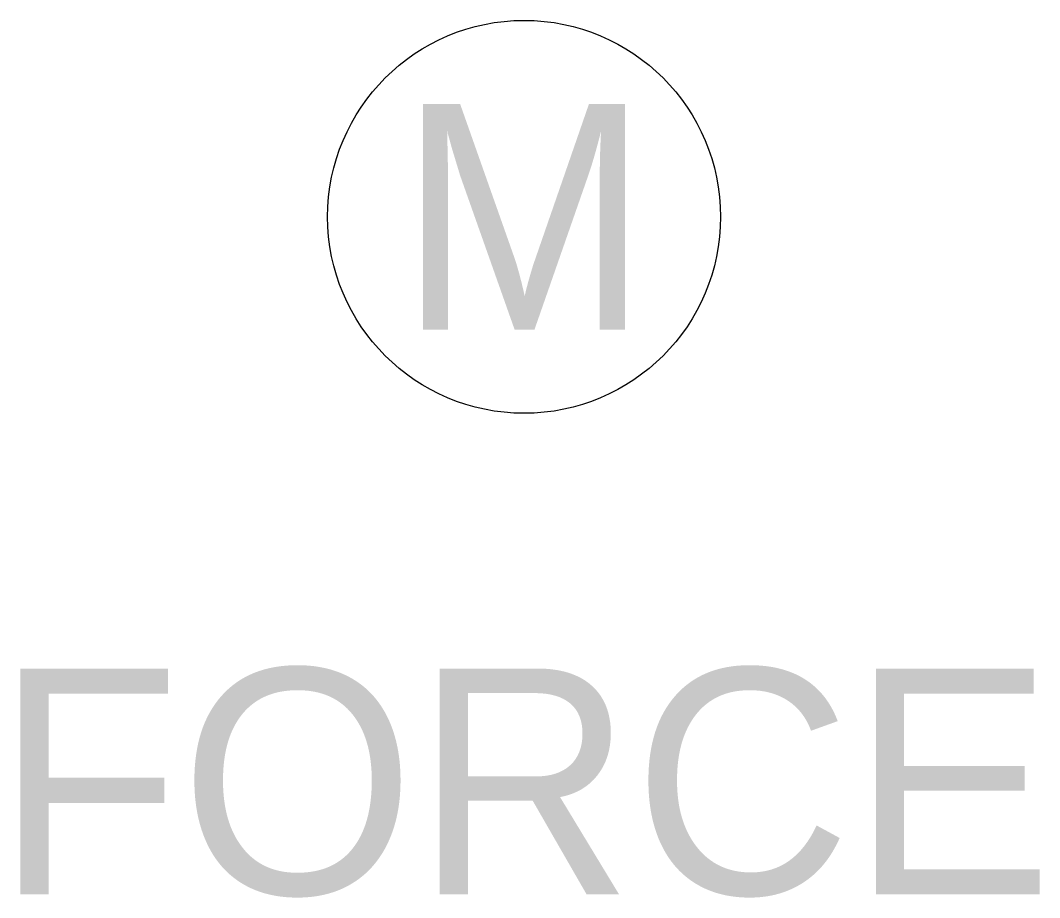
# Model space of a CAD drawing. Extents: x -2.23 to 2.28, y -1.76 to 2.12.
import ezdxf
from ezdxf.enums import TextEntityAlignment as Align

# ---------------------------------------------------------------- set-up
doc = ezdxf.new("R2010")
doc.units = 0
doc.header["$LTSCALE"] = 0.375
doc.header["$MEASUREMENT"] = 0
doc.layers.add('~-L18', color=7, linetype='Continuous', plot=False)
doc.layers.add('~-TXT20', color=7, linetype='Continuous', plot=False)

msp = doc.modelspace()

# ---------------------------------------------------------------- linework, layer by layer
at = {"layer": '~-L18'}
msp.add_circle((0, 1.25), 0.8699, dxfattribs=at)

# ---------------------------------------------------------------- texts
msp.add_attdef('FORCE', text='*kN', height=1).set_placement((0, -1.25), align=Align.MIDDLE_CENTER)
at = {"layer": '~-TXT20', "flags": 2}
msp.add_attdef('M', text='M', height=1, dxfattribs=at).set_placement((0, 1.25), align=Align.MIDDLE_CENTER)

doc.saveas('drawing.dxf')
